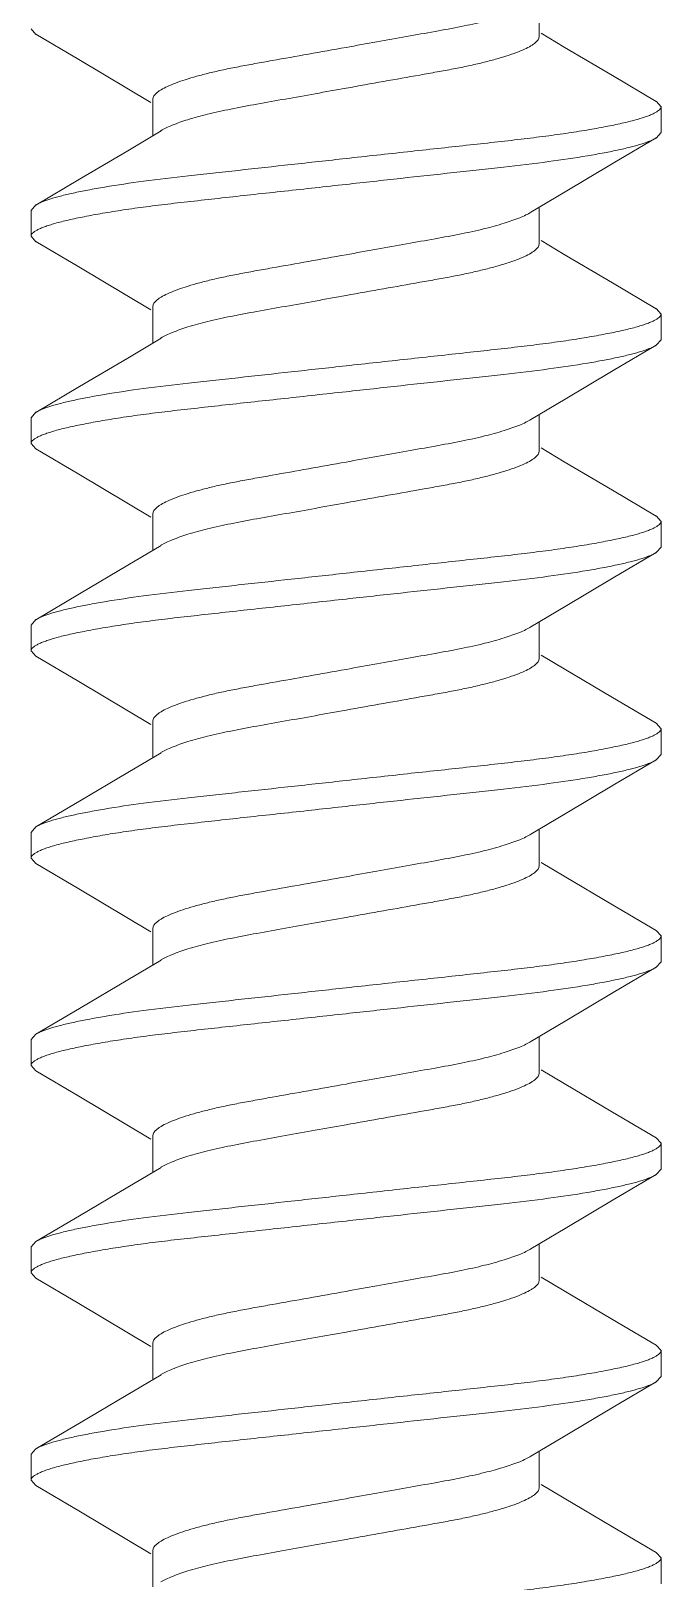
# Model space of a CAD drawing. Header units: inches. Extents: x 8 to 28, y 8.2 to 13.5.
# Drawn here: x 9.0574 to 9.2474, y 12.1252 to 12.5928 of the extents above; entities that cross this region are included whole.
import ezdxf

# ---------------------------------------------------------------- set-up
doc = ezdxf.new("R2010")
doc.units = ezdxf.units.IN
doc.header["$MEASUREMENT"] = 0
doc.layers.get('0').update_dxf_attribs({"true_color": 0xc2ced6})
doc.layers.add('SHADE-BRACKET', color=7, linetype='Continuous', lineweight=30)
doc.layers.add('SHADE-BRACKET_SCREW', color=7, linetype='Continuous', lineweight=5)

# ---------------------------------------------------------------- blocks, each defined once
blk = doc.blocks.new('SCREW2-085603')
at = {"layer": 'SHADE-BRACKET_SCREW'}
for p, q in [((9.21064, 12.60216), (9.21064, 12.59117)), ((9.05736, 12.59342), (9.05878, 12.59178)), ((9.05878, 12.59182), (9.07176, 12.58419)), ((9.21819, 12.58796), (9.21122, 12.59214)), ((9.23271, 12.57936), (9.21819, 12.58796)), ((9.07176, 12.58419), (9.08627, 12.57559)), ((9.24593, 12.57158), (9.23271, 12.57936)), ((9.08627, 12.57559), (9.09349, 12.57125)), ((9.09407, 12.57222), (9.09407, 12.56124)), ((9.24736, 12.56997), (9.24593, 12.57161)), ((9.24736, 12.56217), (9.24736, 12.56997)), ((9.09657, 12.56273), (9.08652, 12.55671)), ((9.23295, 12.55294), (9.24593, 12.56057)), ((9.24736, 12.56217), (9.24593, 12.56053)), ((9.08652, 12.55671), (9.07201, 12.54811)), ((9.21844, 12.54434), (9.23295, 12.55294)), ((9.07201, 12.54811), (9.05878, 12.54033)), ((9.20815, 12.53816), (9.21844, 12.54434)), ((9.05736, 12.53872), (9.05878, 12.54036)), ((9.21064, 12.53966), (9.21064, 12.52867)), ((9.05736, 12.53872), (9.05736, 12.53092)), ((9.05736, 12.53092), (9.05878, 12.52928)), ((9.05878, 12.52932), (9.07176, 12.52169)), ((9.21819, 12.52546), (9.21122, 12.52964)), ((9.07176, 12.52169), (9.08627, 12.51309)), ((9.23271, 12.51686), (9.21819, 12.52546)), ((9.24593, 12.50908), (9.23271, 12.51686)), ((9.08627, 12.51309), (9.09349, 12.50875)), ((9.09407, 12.50972), (9.09407, 12.49874)), ((9.24736, 12.50747), (9.24593, 12.50911)), ((9.24736, 12.49967), (9.24736, 12.50747)), ((9.09657, 12.50023), (9.08652, 12.49421)), ((9.23295, 12.49044), (9.24593, 12.49807)), ((9.24736, 12.49967), (9.24593, 12.49803)), ((9.08652, 12.49421), (9.07201, 12.48561)), ((9.21844, 12.48184), (9.23295, 12.49044)), ((9.07201, 12.48561), (9.05878, 12.47783)), ((9.20815, 12.47566), (9.21844, 12.48184)), ((9.05736, 12.47622), (9.05878, 12.47786)), ((9.05736, 12.47622), (9.05736, 12.46842)), ((9.21064, 12.47716), (9.21064, 12.46617)), ((9.05736, 12.46842), (9.05878, 12.46678)), ((9.05878, 12.46682), (9.07176, 12.45919)), ((9.21819, 12.46296), (9.21122, 12.46714)), ((9.23271, 12.45436), (9.21819, 12.46296)), ((9.07176, 12.45919), (9.08627, 12.45059)), ((9.24593, 12.44658), (9.23271, 12.45436)), ((9.08627, 12.45059), (9.09349, 12.44625)), ((9.09407, 12.44722), (9.09407, 12.43624)), ((9.24736, 12.44497), (9.24593, 12.44661)), ((9.24736, 12.43717), (9.24736, 12.44497)), ((9.09657, 12.43773), (9.08652, 12.43171)), ((9.24736, 12.43717), (9.24593, 12.43553)), ((9.23295, 12.42794), (9.24593, 12.43557)), ((9.08652, 12.43171), (9.07201, 12.42311)), ((9.21844, 12.41934), (9.23295, 12.42794)), ((9.07201, 12.42311), (9.05878, 12.41533)), ((9.20815, 12.41316), (9.21844, 12.41934)), ((9.05736, 12.41372), (9.05878, 12.41536)), ((9.05736, 12.41372), (9.05736, 12.40592)), ((9.21064, 12.41466), (9.21064, 12.40367)), ((9.05736, 12.40592), (9.05878, 12.40428)), ((9.05878, 12.40432), (9.07176, 12.39669)), ((9.21819, 12.40046), (9.21122, 12.40464)), ((9.23271, 12.39186), (9.21819, 12.40046)), ((9.07176, 12.39669), (9.08627, 12.38809)), ((9.24593, 12.38408), (9.23271, 12.39186)), ((9.08627, 12.38809), (9.09349, 12.38375)), ((9.09407, 12.38472), (9.09407, 12.37374)), ((9.24736, 12.38247), (9.24593, 12.38411)), ((9.24736, 12.37467), (9.24736, 12.38247)), ((9.09657, 12.37523), (9.08652, 12.36921)), ((9.23295, 12.36544), (9.24593, 12.37307)), ((9.24736, 12.37467), (9.24593, 12.37303)), ((9.08652, 12.36921), (9.07201, 12.36061)), ((9.21844, 12.35684), (9.23295, 12.36544)), ((9.07201, 12.36061), (9.05878, 12.35283)), ((9.05736, 12.35122), (9.05878, 12.35286)), ((9.20815, 12.35066), (9.21844, 12.35684)), ((9.05736, 12.35122), (9.05736, 12.34342)), ((9.21064, 12.35216), (9.21064, 12.34117)), ((9.05736, 12.34342), (9.05878, 12.34178)), ((9.05878, 12.34182), (9.07176, 12.33419)), ((9.21819, 12.33796), (9.21122, 12.34214)), ((9.07176, 12.33419), (9.08627, 12.32559)), ((9.23271, 12.32936), (9.21819, 12.33796)), ((9.24593, 12.32158), (9.23271, 12.32936)), ((9.08627, 12.32559), (9.09349, 12.32125)), ((9.09407, 12.32222), (9.09407, 12.31124)), ((9.24736, 12.31997), (9.24593, 12.32161)), ((9.24736, 12.31217), (9.24736, 12.31997)), ((9.09657, 12.31273), (9.08652, 12.30671)), ((9.23295, 12.30294), (9.24593, 12.31057)), ((9.24736, 12.31217), (9.24593, 12.31053)), ((9.08652, 12.30671), (9.07201, 12.29811)), ((9.21844, 12.29434), (9.23295, 12.30294)), ((9.07201, 12.29811), (9.05878, 12.29033)), ((9.20815, 12.28816), (9.21844, 12.29434)), ((9.05736, 12.28872), (9.05878, 12.29036)), ((9.05736, 12.28872), (9.05736, 12.28092)), ((9.21064, 12.28966), (9.21064, 12.27867)), ((9.05736, 12.28092), (9.05878, 12.27928)), ((9.05878, 12.27932), (9.07176, 12.27169)), ((9.21819, 12.27546), (9.21122, 12.27964)), ((9.23271, 12.26686), (9.21819, 12.27546)), ((9.07176, 12.27169), (9.08627, 12.26309)), ((9.24593, 12.25908), (9.23271, 12.26686)), ((9.08627, 12.26309), (9.09349, 12.25875)), ((9.09407, 12.25972), (9.09407, 12.24874)), ((9.24736, 12.25747), (9.24593, 12.25911)), ((9.24736, 12.24967), (9.24736, 12.25747)), ((9.09657, 12.25023), (9.08652, 12.24421)), ((9.23295, 12.24044), (9.24593, 12.24807)), ((9.24736, 12.24967), (9.24593, 12.24803)), ((9.08652, 12.24421), (9.07201, 12.23561)), ((9.21844, 12.23184), (9.23295, 12.24044)), ((9.07201, 12.23561), (9.05878, 12.22783)), ((9.20815, 12.22566), (9.21844, 12.23184)), ((9.05736, 12.22622), (9.05878, 12.22786)), ((9.21064, 12.22716), (9.21064, 12.21617)), ((9.05736, 12.22622), (9.05736, 12.21842)), ((9.05736, 12.21842), (9.05878, 12.21678)), ((9.21819, 12.21296), (9.21122, 12.21714)), ((9.05878, 12.21682), (9.07176, 12.20919)), ((9.23271, 12.20436), (9.21819, 12.21296)), ((9.07176, 12.20919), (9.08627, 12.20059)), ((9.24593, 12.19658), (9.23271, 12.20436)), ((9.08627, 12.20059), (9.09349, 12.19625)), ((9.09407, 12.19722), (9.09407, 12.18624)), ((9.24736, 12.19497), (9.24593, 12.19661)), ((9.24736, 12.18717), (9.24736, 12.19497)), ((9.09657, 12.18773), (9.08652, 12.18171)), ((9.23295, 12.17794), (9.24593, 12.18557)), ((9.24736, 12.18717), (9.24593, 12.18553)), ((9.08652, 12.18171), (9.07201, 12.17311)), ((9.21844, 12.16934), (9.23295, 12.17794)), ((9.07201, 12.17311), (9.05878, 12.16533)), ((9.20815, 12.16316), (9.21844, 12.16934)), ((9.05736, 12.16372), (9.05878, 12.16536)), ((9.05736, 12.16372), (9.05736, 12.15592)), ((9.21064, 12.16466), (9.21064, 12.15367)), ((9.05736, 12.15592), (9.05878, 12.15428)), ((9.05878, 12.15432), (9.07176, 12.14669)), ((9.21819, 12.15046), (9.21122, 12.15464)), ((9.23271, 12.14186), (9.21819, 12.15046)), ((9.07176, 12.14669), (9.08627, 12.13809)), ((9.08627, 12.13809), (9.09349, 12.13375)), ((9.24593, 12.13408), (9.23271, 12.14186)), ((9.09407, 12.13472), (9.09407, 12.12374)), ((9.24736, 12.13247), (9.24593, 12.13411)), ((9.24736, 12.12467), (9.24736, 12.13247))]:
    blk.add_line(p, q, dxfattribs=at)
for points, knots in [([(9.15236, 12.58785), (9.15544, 12.5884), (9.16154, 12.58949), (9.17049, 12.59109), (9.179, 12.59261), (9.18684, 12.59403), (9.1938, 12.59557), (9.19969, 12.59717), (9.20386, 12.59859), (9.20654, 12.59976), (9.20765, 12.60035), (9.20815, 12.60064)], [0, 0, 0, 0, 0.163751, 0.323578, 0.475301, 0.615268, 0.740207, 0.847348, 0.934421, 0.969943, 1, 1, 1, 1]), ([(9.21064, 12.59117), (9.21064, 12.59045), (9.20987, 12.58956), (9.20886, 12.58879), (9.20777, 12.58809), (9.20607, 12.58723), (9.20362, 12.58622), (9.20068, 12.58522), (9.19729, 12.58421), (9.19346, 12.58322), (9.18923, 12.58225), (9.18464, 12.58133), (9.17974, 12.58043), (9.17273, 12.57918), (9.16357, 12.57756), (9.15614, 12.57623), (9.15236, 12.57555)], [0, 0, 0, 0, 0.035498, 0.048473, 0.063325, 0.098788, 0.141982, 0.192728, 0.250682, 0.315413, 0.386372, 0.462975, 0.54456, 0.630399, 0.811708, 1, 1, 1, 1]), ([(9.09407, 12.57222), (9.09407, 12.57295), (9.09484, 12.57383), (9.09585, 12.5746), (9.09694, 12.57531), (9.09864, 12.57617), (9.10109, 12.57717), (9.10403, 12.57818), (9.10743, 12.57918), (9.11125, 12.58018), (9.11548, 12.58114), (9.12007, 12.58206), (9.12497, 12.58296), (9.13198, 12.58421), (9.14114, 12.58584), (9.14857, 12.58717), (9.15236, 12.58785)], [0, 0, 0, 0, 0.0355, 0.048476, 0.063327, 0.09879, 0.141984, 0.19273, 0.250683, 0.315414, 0.386374, 0.462977, 0.544561, 0.6304, 0.811708, 1, 1, 1, 1]), ([(9.09656, 12.56274), (9.09706, 12.56304), (9.09817, 12.56362), (9.10085, 12.5648), (9.10501, 12.56623), (9.11091, 12.56782), (9.11787, 12.56935), (9.12571, 12.57081), (9.13422, 12.57231), (9.14318, 12.5739), (9.14927, 12.57499), (9.15236, 12.57555)], [0, 0, 0, 0, 0.030085, 0.065638, 0.152728, 0.259843, 0.384768, 0.524736, 0.676447, 0.836264, 1, 1, 1, 1]), ([(9.15236, 12.55435), (9.15853, 12.55503), (9.16772, 12.55604), (9.17984, 12.55736), (9.18859, 12.55831), (9.19699, 12.55923), (9.20497, 12.56013), (9.21244, 12.56105), (9.21933, 12.56201), (9.22557, 12.56301), (9.23111, 12.56401), (9.23589, 12.56502), (9.23937, 12.56589), (9.24174, 12.5666), (9.2432, 12.56709), (9.24445, 12.56758), (9.24548, 12.56807), (9.24628, 12.56854), (9.24687, 12.56901), (9.24725, 12.56947), (9.24736, 12.56982), (9.24736, 12.56997)], [0, 0, 0, 0, 0.191926, 0.285647, 0.376594, 0.463938, 0.546872, 0.624622, 0.69646, 0.761742, 0.819858, 0.870312, 0.912669, 0.930712, 0.946635, 0.960426, 0.972091, 0.981675, 0.989299, 0.995219, 1, 1, 1, 1]), ([(9.24593, 12.56054), (9.24536, 12.5602), (9.24395, 12.55955), (9.24146, 12.55869), (9.23829, 12.5578), (9.23447, 12.55691), (9.23003, 12.55601), (9.22297, 12.55476), (9.21287, 12.55326), (9.20197, 12.55199), (9.19243, 12.55094), (9.18208, 12.5498), (9.16869, 12.54834), (9.15786, 12.54715), (9.15236, 12.54655)], [0, 0, 0, 0, 0.020948, 0.048787, 0.083488, 0.124911, 0.172786, 0.226791, 0.351632, 0.495834, 0.573894, 0.655173, 0.824996, 1, 1, 1, 1]), ([(9.05878, 12.54036), (9.05935, 12.5407), (9.06076, 12.54134), (9.06325, 12.54221), (9.06642, 12.54309), (9.07024, 12.54399), (9.07468, 12.54488), (9.08174, 12.54614), (9.09184, 12.54763), (9.10274, 12.54891), (9.11228, 12.54995), (9.12263, 12.55109), (9.13602, 12.55255), (9.14686, 12.55374), (9.15236, 12.55435)], [0, 0, 0, 0, 0.020948, 0.048787, 0.083489, 0.124912, 0.172787, 0.226792, 0.351633, 0.495836, 0.573896, 0.655174, 0.824996, 1, 1, 1, 1]), ([(9.15236, 12.54655), (9.14618, 12.54587), (9.13699, 12.54486), (9.12487, 12.54354), (9.11612, 12.54258), (9.10772, 12.54165), (9.09974, 12.54076), (9.09227, 12.53985), (9.08538, 12.53888), (9.07914, 12.53789), (9.0736, 12.53688), (9.06882, 12.53588), (9.06534, 12.53501), (9.06297, 12.5343), (9.06151, 12.5338), (9.06026, 12.53331), (9.05923, 12.53283), (9.05843, 12.53236), (9.05784, 12.53189), (9.05746, 12.53142), (9.05736, 12.53108), (9.05736, 12.53092)], [0, 0, 0, 0, 0.191926, 0.285649, 0.376598, 0.463942, 0.546875, 0.624623, 0.696462, 0.761746, 0.819863, 0.870316, 0.912672, 0.930715, 0.946638, 0.960429, 0.972093, 0.981677, 0.9893, 0.99522, 1, 1, 1, 1]), ([(9.15236, 12.52535), (9.15544, 12.5259), (9.16154, 12.52699), (9.17049, 12.52859), (9.179, 12.53011), (9.18684, 12.53153), (9.1938, 12.53307), (9.19969, 12.53467), (9.20386, 12.53609), (9.20654, 12.53726), (9.20765, 12.53785), (9.20815, 12.53814)], [0, 0, 0, 0, 0.163751, 0.323578, 0.475301, 0.615268, 0.740207, 0.847348, 0.934421, 0.969943, 1, 1, 1, 1]), ([(9.21064, 12.52867), (9.21064, 12.52795), (9.20987, 12.52706), (9.20886, 12.52629), (9.20777, 12.52559), (9.20607, 12.52473), (9.20362, 12.52372), (9.20068, 12.52272), (9.19729, 12.52171), (9.19346, 12.52072), (9.18923, 12.51975), (9.18464, 12.51883), (9.17974, 12.51793), (9.17273, 12.51668), (9.16357, 12.51506), (9.15614, 12.51373), (9.15236, 12.51305)], [0, 0, 0, 0, 0.035498, 0.048473, 0.063325, 0.098788, 0.141982, 0.192728, 0.250682, 0.315413, 0.386372, 0.462975, 0.54456, 0.630399, 0.811708, 1, 1, 1, 1]), ([(9.09407, 12.50972), (9.09407, 12.51045), (9.09484, 12.51133), (9.09585, 12.5121), (9.09694, 12.51281), (9.09864, 12.51367), (9.10109, 12.51467), (9.10403, 12.51568), (9.10743, 12.51668), (9.11125, 12.51768), (9.11548, 12.51864), (9.12007, 12.51956), (9.12497, 12.52046), (9.13198, 12.52171), (9.14114, 12.52334), (9.14857, 12.52467), (9.15236, 12.52535)], [0, 0, 0, 0, 0.0355, 0.048476, 0.063327, 0.09879, 0.141984, 0.19273, 0.250683, 0.315414, 0.386374, 0.462977, 0.544561, 0.6304, 0.811708, 1, 1, 1, 1]), ([(9.09656, 12.50024), (9.09706, 12.50054), (9.09817, 12.50112), (9.10085, 12.5023), (9.10501, 12.50373), (9.11091, 12.50532), (9.11787, 12.50685), (9.12571, 12.50831), (9.13422, 12.50981), (9.14318, 12.5114), (9.14927, 12.51249), (9.15236, 12.51305)], [0, 0, 0, 0, 0.030085, 0.065638, 0.152728, 0.259843, 0.384768, 0.524736, 0.676447, 0.836264, 1, 1, 1, 1]), ([(9.15236, 12.49185), (9.15853, 12.49253), (9.16772, 12.49354), (9.17984, 12.49486), (9.18859, 12.49581), (9.19699, 12.49673), (9.20497, 12.49763), (9.21244, 12.49855), (9.21933, 12.49951), (9.22557, 12.50051), (9.23111, 12.50151), (9.23589, 12.50252), (9.23937, 12.50339), (9.24174, 12.5041), (9.2432, 12.50459), (9.24445, 12.50508), (9.24548, 12.50557), (9.24628, 12.50604), (9.24687, 12.50651), (9.24725, 12.50697), (9.24736, 12.50732), (9.24736, 12.50747)], [0, 0, 0, 0, 0.191926, 0.285647, 0.376594, 0.463938, 0.546872, 0.624622, 0.69646, 0.761742, 0.819858, 0.870312, 0.912669, 0.930712, 0.946635, 0.960426, 0.972091, 0.981675, 0.989299, 0.995219, 1, 1, 1, 1]), ([(9.24593, 12.49804), (9.24536, 12.4977), (9.24395, 12.49705), (9.24146, 12.49619), (9.23829, 12.4953), (9.23447, 12.49441), (9.23003, 12.49351), (9.22297, 12.49226), (9.21287, 12.49076), (9.20197, 12.48949), (9.19243, 12.48844), (9.18208, 12.4873), (9.16869, 12.48584), (9.15786, 12.48465), (9.15236, 12.48405)], [0, 0, 0, 0, 0.020948, 0.048787, 0.083488, 0.124911, 0.172786, 0.226791, 0.351632, 0.495834, 0.573894, 0.655173, 0.824996, 1, 1, 1, 1]), ([(9.05878, 12.47786), (9.05935, 12.4782), (9.06076, 12.47884), (9.06325, 12.47971), (9.06642, 12.48059), (9.07024, 12.48149), (9.07468, 12.48238), (9.08174, 12.48364), (9.09184, 12.48513), (9.10274, 12.48641), (9.11228, 12.48745), (9.12263, 12.48859), (9.13602, 12.49005), (9.14686, 12.49124), (9.15236, 12.49185)], [0, 0, 0, 0, 0.020948, 0.048787, 0.083489, 0.124912, 0.172787, 0.226792, 0.351633, 0.495836, 0.573896, 0.655174, 0.824996, 1, 1, 1, 1]), ([(9.15236, 12.48405), (9.14618, 12.48337), (9.13699, 12.48236), (9.12487, 12.48104), (9.11612, 12.48008), (9.10772, 12.47915), (9.09974, 12.47826), (9.09227, 12.47735), (9.08538, 12.47638), (9.07914, 12.47539), (9.0736, 12.47438), (9.06882, 12.47338), (9.06534, 12.47251), (9.06297, 12.4718), (9.06151, 12.4713), (9.06026, 12.47081), (9.05923, 12.47033), (9.05843, 12.46986), (9.05784, 12.46939), (9.05746, 12.46892), (9.05736, 12.46858), (9.05736, 12.46842)], [0, 0, 0, 0, 0.191926, 0.285649, 0.376598, 0.463942, 0.546875, 0.624623, 0.696462, 0.761746, 0.819863, 0.870316, 0.912672, 0.930715, 0.946638, 0.960429, 0.972093, 0.981677, 0.9893, 0.99522, 1, 1, 1, 1]), ([(9.15236, 12.46285), (9.15544, 12.4634), (9.16154, 12.46449), (9.17049, 12.46609), (9.179, 12.46761), (9.18684, 12.46903), (9.1938, 12.47057), (9.19969, 12.47217), (9.20386, 12.47359), (9.20654, 12.47476), (9.20765, 12.47535), (9.20815, 12.47564)], [0, 0, 0, 0, 0.163751, 0.323578, 0.475301, 0.615268, 0.740207, 0.847348, 0.934421, 0.969943, 1, 1, 1, 1]), ([(9.21064, 12.46617), (9.21064, 12.46545), (9.20987, 12.46456), (9.20886, 12.46379), (9.20777, 12.46309), (9.20607, 12.46223), (9.20362, 12.46122), (9.20068, 12.46022), (9.19729, 12.45921), (9.19346, 12.45822), (9.18923, 12.45725), (9.18464, 12.45633), (9.17974, 12.45543), (9.17273, 12.45418), (9.16357, 12.45256), (9.15614, 12.45123), (9.15236, 12.45055)], [0, 0, 0, 0, 0.035498, 0.048473, 0.063325, 0.098788, 0.141982, 0.192728, 0.250682, 0.315413, 0.386372, 0.462975, 0.54456, 0.630399, 0.811708, 1, 1, 1, 1]), ([(9.09407, 12.44722), (9.09407, 12.44795), (9.09484, 12.44883), (9.09585, 12.4496), (9.09694, 12.45031), (9.09864, 12.45117), (9.10109, 12.45217), (9.10403, 12.45318), (9.10743, 12.45418), (9.11125, 12.45518), (9.11548, 12.45614), (9.12007, 12.45706), (9.12497, 12.45796), (9.13198, 12.45921), (9.14114, 12.46084), (9.14857, 12.46217), (9.15236, 12.46285)], [0, 0, 0, 0, 0.0355, 0.048476, 0.063327, 0.09879, 0.141984, 0.19273, 0.250683, 0.315414, 0.386374, 0.462977, 0.544561, 0.6304, 0.811708, 1, 1, 1, 1]), ([(9.09656, 12.43774), (9.09706, 12.43804), (9.09817, 12.43862), (9.10085, 12.4398), (9.10501, 12.44123), (9.11091, 12.44282), (9.11787, 12.44435), (9.12571, 12.44581), (9.13422, 12.44731), (9.14318, 12.4489), (9.14927, 12.44999), (9.15236, 12.45055)], [0, 0, 0, 0, 0.030085, 0.065638, 0.152728, 0.259843, 0.384768, 0.524736, 0.676447, 0.836264, 1, 1, 1, 1]), ([(9.15236, 12.42935), (9.15853, 12.43003), (9.16772, 12.43104), (9.17984, 12.43236), (9.18859, 12.43331), (9.19699, 12.43423), (9.20497, 12.43513), (9.21244, 12.43605), (9.21933, 12.43701), (9.22557, 12.43801), (9.23111, 12.43901), (9.23589, 12.44002), (9.23937, 12.44089), (9.24174, 12.4416), (9.2432, 12.44209), (9.24445, 12.44258), (9.24548, 12.44307), (9.24628, 12.44354), (9.24687, 12.44401), (9.24725, 12.44447), (9.24736, 12.44482), (9.24736, 12.44497)], [0, 0, 0, 0, 0.191926, 0.285647, 0.376594, 0.463938, 0.546872, 0.624622, 0.69646, 0.761742, 0.819858, 0.870312, 0.912669, 0.930712, 0.946635, 0.960426, 0.972091, 0.981675, 0.989299, 0.995219, 1, 1, 1, 1]), ([(9.24593, 12.43554), (9.24536, 12.4352), (9.24395, 12.43455), (9.24146, 12.43369), (9.23829, 12.4328), (9.23447, 12.43191), (9.23003, 12.43101), (9.22297, 12.42976), (9.21287, 12.42826), (9.20197, 12.42699), (9.19243, 12.42594), (9.18208, 12.4248), (9.16869, 12.42334), (9.15786, 12.42215), (9.15236, 12.42155)], [0, 0, 0, 0, 0.020948, 0.048787, 0.083488, 0.124911, 0.172786, 0.226791, 0.351632, 0.495834, 0.573894, 0.655173, 0.824996, 1, 1, 1, 1]), ([(9.05878, 12.41536), (9.05935, 12.4157), (9.06076, 12.41634), (9.06325, 12.41721), (9.06642, 12.41809), (9.07024, 12.41899), (9.07468, 12.41988), (9.08174, 12.42114), (9.09184, 12.42263), (9.10274, 12.42391), (9.11228, 12.42495), (9.12263, 12.42609), (9.13602, 12.42755), (9.14686, 12.42874), (9.15236, 12.42935)], [0, 0, 0, 0, 0.020948, 0.048787, 0.083489, 0.124912, 0.172787, 0.226792, 0.351633, 0.495836, 0.573896, 0.655174, 0.824996, 1, 1, 1, 1]), ([(9.15236, 12.42155), (9.14618, 12.42087), (9.13699, 12.41986), (9.12487, 12.41854), (9.11612, 12.41758), (9.10772, 12.41665), (9.09974, 12.41576), (9.09227, 12.41485), (9.08538, 12.41388), (9.07914, 12.41289), (9.0736, 12.41188), (9.06882, 12.41088), (9.06534, 12.41001), (9.06297, 12.4093), (9.06151, 12.4088), (9.06026, 12.40831), (9.05923, 12.40783), (9.05843, 12.40736), (9.05784, 12.40689), (9.05746, 12.40642), (9.05736, 12.40608), (9.05736, 12.40592)], [0, 0, 0, 0, 0.191926, 0.285649, 0.376598, 0.463942, 0.546875, 0.624623, 0.696462, 0.761746, 0.819863, 0.870316, 0.912672, 0.930715, 0.946638, 0.960429, 0.972093, 0.981677, 0.9893, 0.99522, 1, 1, 1, 1]), ([(9.15236, 12.40035), (9.15544, 12.4009), (9.16154, 12.40199), (9.17049, 12.40359), (9.179, 12.40511), (9.18684, 12.40653), (9.1938, 12.40807), (9.19969, 12.40967), (9.20386, 12.41109), (9.20654, 12.41226), (9.20765, 12.41285), (9.20815, 12.41314)], [0, 0, 0, 0, 0.163751, 0.323578, 0.475301, 0.615268, 0.740207, 0.847348, 0.934421, 0.969943, 1, 1, 1, 1]), ([(9.09407, 12.38472), (9.09407, 12.38545), (9.09484, 12.38633), (9.09585, 12.3871), (9.09694, 12.38781), (9.09864, 12.38867), (9.10109, 12.38967), (9.10403, 12.39068), (9.10743, 12.39168), (9.11125, 12.39268), (9.11548, 12.39364), (9.12007, 12.39456), (9.12497, 12.39546), (9.13198, 12.39671), (9.14114, 12.39834), (9.14857, 12.39967), (9.15236, 12.40035)], [0, 0, 0, 0, 0.0355, 0.048476, 0.063327, 0.09879, 0.141984, 0.19273, 0.250683, 0.315414, 0.386374, 0.462977, 0.544561, 0.6304, 0.811708, 1, 1, 1, 1]), ([(9.21064, 12.40367), (9.21064, 12.40295), (9.20987, 12.40206), (9.20886, 12.40129), (9.20777, 12.40059), (9.20607, 12.39973), (9.20362, 12.39872), (9.20068, 12.39772), (9.19729, 12.39671), (9.19346, 12.39572), (9.18923, 12.39475), (9.18464, 12.39383), (9.17974, 12.39293), (9.17273, 12.39168), (9.16357, 12.39006), (9.15614, 12.38873), (9.15236, 12.38805)], [0, 0, 0, 0, 0.035498, 0.048473, 0.063325, 0.098788, 0.141982, 0.192728, 0.250682, 0.315413, 0.386372, 0.462975, 0.54456, 0.630399, 0.811708, 1, 1, 1, 1]), ([(9.09656, 12.37524), (9.09706, 12.37554), (9.09817, 12.37612), (9.10085, 12.3773), (9.10501, 12.37873), (9.11091, 12.38032), (9.11787, 12.38185), (9.12571, 12.38331), (9.13422, 12.38481), (9.14318, 12.3864), (9.14927, 12.38749), (9.15236, 12.38805)], [0, 0, 0, 0, 0.030085, 0.065638, 0.152728, 0.259843, 0.384768, 0.524736, 0.676447, 0.836264, 1, 1, 1, 1]), ([(9.15236, 12.36685), (9.15853, 12.36753), (9.16772, 12.36854), (9.17984, 12.36986), (9.18859, 12.37081), (9.19699, 12.37173), (9.20497, 12.37263), (9.21244, 12.37355), (9.21933, 12.37451), (9.22557, 12.37551), (9.23111, 12.37651), (9.23589, 12.37752), (9.23937, 12.37839), (9.24174, 12.3791), (9.2432, 12.37959), (9.24445, 12.38008), (9.24548, 12.38057), (9.24628, 12.38104), (9.24687, 12.38151), (9.24725, 12.38197), (9.24736, 12.38232), (9.24736, 12.38247)], [0, 0, 0, 0, 0.191926, 0.285647, 0.376594, 0.463938, 0.546872, 0.624622, 0.69646, 0.761742, 0.819858, 0.870312, 0.912669, 0.930712, 0.946635, 0.960426, 0.972091, 0.981675, 0.989299, 0.995219, 1, 1, 1, 1]), ([(9.24593, 12.37304), (9.24536, 12.3727), (9.24395, 12.37205), (9.24146, 12.37119), (9.23829, 12.3703), (9.23447, 12.36941), (9.23003, 12.36851), (9.22297, 12.36726), (9.21287, 12.36576), (9.20197, 12.36449), (9.19243, 12.36344), (9.18208, 12.3623), (9.16869, 12.36084), (9.15786, 12.35965), (9.15236, 12.35905)], [0, 0, 0, 0, 0.020948, 0.048787, 0.083488, 0.124911, 0.172786, 0.226791, 0.351632, 0.495834, 0.573894, 0.655173, 0.824996, 1, 1, 1, 1]), ([(9.05878, 12.35286), (9.05935, 12.3532), (9.06076, 12.35384), (9.06325, 12.35471), (9.06642, 12.35559), (9.07024, 12.35649), (9.07468, 12.35738), (9.08174, 12.35864), (9.09184, 12.36013), (9.10274, 12.36141), (9.11228, 12.36245), (9.12263, 12.36359), (9.13602, 12.36505), (9.14686, 12.36624), (9.15236, 12.36685)], [0, 0, 0, 0, 0.020948, 0.048787, 0.083489, 0.124912, 0.172787, 0.226792, 0.351633, 0.495836, 0.573896, 0.655174, 0.824996, 1, 1, 1, 1]), ([(9.15236, 12.35905), (9.14618, 12.35837), (9.13699, 12.35736), (9.12487, 12.35604), (9.11612, 12.35508), (9.10772, 12.35415), (9.09974, 12.35326), (9.09227, 12.35235), (9.08538, 12.35138), (9.07914, 12.35039), (9.0736, 12.34938), (9.06882, 12.34838), (9.06534, 12.34751), (9.06297, 12.3468), (9.06151, 12.3463), (9.06026, 12.34581), (9.05923, 12.34533), (9.05843, 12.34486), (9.05784, 12.34439), (9.05746, 12.34392), (9.05736, 12.34358), (9.05736, 12.34342)], [0, 0, 0, 0, 0.191926, 0.285649, 0.376598, 0.463942, 0.546875, 0.624623, 0.696462, 0.761746, 0.819863, 0.870316, 0.912672, 0.930715, 0.946638, 0.960429, 0.972093, 0.981677, 0.9893, 0.99522, 1, 1, 1, 1]), ([(9.15236, 12.33785), (9.15544, 12.3384), (9.16154, 12.33949), (9.17049, 12.34109), (9.179, 12.34261), (9.18684, 12.34403), (9.1938, 12.34557), (9.19969, 12.34717), (9.20386, 12.34859), (9.20654, 12.34976), (9.20765, 12.35035), (9.20815, 12.35064)], [0, 0, 0, 0, 0.163751, 0.323578, 0.475301, 0.615268, 0.740207, 0.847348, 0.934421, 0.969943, 1, 1, 1, 1]), ([(9.21064, 12.34117), (9.21064, 12.34045), (9.20987, 12.33956), (9.20886, 12.33879), (9.20777, 12.33809), (9.20607, 12.33723), (9.20362, 12.33622), (9.20068, 12.33522), (9.19729, 12.33421), (9.19346, 12.33322), (9.18923, 12.33225), (9.18464, 12.33133), (9.17974, 12.33043), (9.17273, 12.32918), (9.16357, 12.32756), (9.15614, 12.32623), (9.15236, 12.32555)], [0, 0, 0, 0, 0.035498, 0.048473, 0.063325, 0.098788, 0.141982, 0.192728, 0.250682, 0.315413, 0.386372, 0.462975, 0.54456, 0.630399, 0.811708, 1, 1, 1, 1]), ([(9.09407, 12.32222), (9.09407, 12.32295), (9.09484, 12.32383), (9.09585, 12.3246), (9.09694, 12.32531), (9.09864, 12.32617), (9.10109, 12.32717), (9.10403, 12.32818), (9.10743, 12.32918), (9.11125, 12.33018), (9.11548, 12.33114), (9.12007, 12.33206), (9.12497, 12.33296), (9.13198, 12.33421), (9.14114, 12.33584), (9.14857, 12.33717), (9.15236, 12.33785)], [0, 0, 0, 0, 0.0355, 0.048476, 0.063327, 0.09879, 0.141984, 0.19273, 0.250683, 0.315414, 0.386374, 0.462977, 0.544561, 0.6304, 0.811708, 1, 1, 1, 1]), ([(9.09656, 12.31274), (9.09706, 12.31304), (9.09817, 12.31362), (9.10085, 12.3148), (9.10501, 12.31623), (9.11091, 12.31782), (9.11787, 12.31935), (9.12571, 12.32081), (9.13422, 12.32231), (9.14318, 12.3239), (9.14927, 12.32499), (9.15236, 12.32555)], [0, 0, 0, 0, 0.030085, 0.065638, 0.152728, 0.259843, 0.384768, 0.524736, 0.676447, 0.836264, 1, 1, 1, 1]), ([(9.15236, 12.30435), (9.15853, 12.30503), (9.16772, 12.30604), (9.17984, 12.30736), (9.18859, 12.30831), (9.19699, 12.30923), (9.20497, 12.31013), (9.21244, 12.31105), (9.21933, 12.31201), (9.22557, 12.31301), (9.23111, 12.31401), (9.23589, 12.31502), (9.23937, 12.31589), (9.24174, 12.3166), (9.2432, 12.31709), (9.24445, 12.31758), (9.24548, 12.31807), (9.24628, 12.31854), (9.24687, 12.31901), (9.24725, 12.31947), (9.24736, 12.31982), (9.24736, 12.31997)], [0, 0, 0, 0, 0.191926, 0.285647, 0.376594, 0.463938, 0.546872, 0.624622, 0.69646, 0.761742, 0.819858, 0.870312, 0.912669, 0.930712, 0.946635, 0.960426, 0.972091, 0.981675, 0.989299, 0.995219, 1, 1, 1, 1]), ([(9.24593, 12.31054), (9.24536, 12.3102), (9.24395, 12.30955), (9.24146, 12.30869), (9.23829, 12.3078), (9.23447, 12.30691), (9.23003, 12.30601), (9.22297, 12.30476), (9.21287, 12.30326), (9.20197, 12.30199), (9.19243, 12.30094), (9.18208, 12.2998), (9.16869, 12.29834), (9.15786, 12.29715), (9.15236, 12.29655)], [0, 0, 0, 0, 0.020948, 0.048787, 0.083488, 0.124911, 0.172786, 0.226791, 0.351632, 0.495834, 0.573894, 0.655173, 0.824996, 1, 1, 1, 1]), ([(9.05878, 12.29036), (9.05935, 12.2907), (9.06076, 12.29134), (9.06325, 12.29221), (9.06642, 12.29309), (9.07024, 12.29399), (9.07468, 12.29488), (9.08174, 12.29614), (9.09184, 12.29763), (9.10274, 12.29891), (9.11228, 12.29995), (9.12263, 12.30109), (9.13602, 12.30255), (9.14686, 12.30374), (9.15236, 12.30435)], [0, 0, 0, 0, 0.020948, 0.048787, 0.083489, 0.124912, 0.172787, 0.226792, 0.351633, 0.495836, 0.573896, 0.655174, 0.824996, 1, 1, 1, 1]), ([(9.15236, 12.29655), (9.14618, 12.29587), (9.13699, 12.29486), (9.12487, 12.29354), (9.11612, 12.29258), (9.10772, 12.29165), (9.09974, 12.29076), (9.09227, 12.28985), (9.08538, 12.28888), (9.07914, 12.28789), (9.0736, 12.28688), (9.06882, 12.28588), (9.06534, 12.28501), (9.06297, 12.2843), (9.06151, 12.2838), (9.06026, 12.28331), (9.05923, 12.28283), (9.05843, 12.28236), (9.05784, 12.28189), (9.05746, 12.28142), (9.05736, 12.28108), (9.05736, 12.28092)], [0, 0, 0, 0, 0.191926, 0.285649, 0.376598, 0.463942, 0.546875, 0.624623, 0.696462, 0.761746, 0.819863, 0.870316, 0.912672, 0.930715, 0.946638, 0.960429, 0.972093, 0.981677, 0.9893, 0.99522, 1, 1, 1, 1]), ([(9.15236, 12.27535), (9.15544, 12.2759), (9.16154, 12.27699), (9.17049, 12.27859), (9.179, 12.28011), (9.18684, 12.28153), (9.1938, 12.28307), (9.19969, 12.28467), (9.20386, 12.28609), (9.20654, 12.28726), (9.20765, 12.28785), (9.20815, 12.28814)], [0, 0, 0, 0, 0.163751, 0.323578, 0.475301, 0.615268, 0.740207, 0.847348, 0.934421, 0.969943, 1, 1, 1, 1]), ([(9.21064, 12.27867), (9.21064, 12.27795), (9.20987, 12.27706), (9.20886, 12.27629), (9.20777, 12.27559), (9.20607, 12.27473), (9.20362, 12.27372), (9.20068, 12.27272), (9.19729, 12.27171), (9.19346, 12.27072), (9.18923, 12.26975), (9.18464, 12.26883), (9.17974, 12.26793), (9.17273, 12.26668), (9.16357, 12.26506), (9.15614, 12.26373), (9.15236, 12.26305)], [0, 0, 0, 0, 0.035498, 0.048473, 0.063325, 0.098788, 0.141982, 0.192728, 0.250682, 0.315413, 0.386372, 0.462975, 0.54456, 0.630399, 0.811708, 1, 1, 1, 1]), ([(9.09407, 12.25972), (9.09407, 12.26045), (9.09484, 12.26133), (9.09585, 12.2621), (9.09694, 12.26281), (9.09864, 12.26367), (9.10109, 12.26467), (9.10403, 12.26568), (9.10743, 12.26668), (9.11125, 12.26768), (9.11548, 12.26864), (9.12007, 12.26956), (9.12497, 12.27046), (9.13198, 12.27171), (9.14114, 12.27334), (9.14857, 12.27467), (9.15236, 12.27535)], [0, 0, 0, 0, 0.0355, 0.048476, 0.063327, 0.09879, 0.141984, 0.19273, 0.250683, 0.315414, 0.386374, 0.462977, 0.544561, 0.6304, 0.811708, 1, 1, 1, 1]), ([(9.09656, 12.25024), (9.09706, 12.25054), (9.09817, 12.25112), (9.10085, 12.2523), (9.10501, 12.25373), (9.11091, 12.25532), (9.11787, 12.25685), (9.12571, 12.25831), (9.13422, 12.25981), (9.14318, 12.2614), (9.14927, 12.26249), (9.15236, 12.26305)], [0, 0, 0, 0, 0.030085, 0.065638, 0.152728, 0.259843, 0.384768, 0.524736, 0.676447, 0.836264, 1, 1, 1, 1]), ([(9.15236, 12.24185), (9.15853, 12.24253), (9.16772, 12.24354), (9.17984, 12.24486), (9.18859, 12.24581), (9.19699, 12.24673), (9.20497, 12.24763), (9.21244, 12.24855), (9.21933, 12.24951), (9.22557, 12.25051), (9.23111, 12.25151), (9.23589, 12.25252), (9.23937, 12.25339), (9.24174, 12.2541), (9.2432, 12.25459), (9.24445, 12.25508), (9.24548, 12.25557), (9.24628, 12.25604), (9.24687, 12.25651), (9.24725, 12.25697), (9.24736, 12.25732), (9.24736, 12.25747)], [0, 0, 0, 0, 0.191926, 0.285647, 0.376594, 0.463938, 0.546872, 0.624622, 0.69646, 0.761742, 0.819858, 0.870312, 0.912669, 0.930712, 0.946635, 0.960426, 0.972091, 0.981675, 0.989299, 0.995219, 1, 1, 1, 1]), ([(9.24593, 12.24804), (9.24536, 12.2477), (9.24395, 12.24705), (9.24146, 12.24619), (9.23829, 12.2453), (9.23447, 12.24441), (9.23003, 12.24351), (9.22297, 12.24226), (9.21287, 12.24076), (9.20197, 12.23949), (9.19243, 12.23844), (9.18208, 12.2373), (9.16869, 12.23584), (9.15786, 12.23465), (9.15236, 12.23405)], [0, 0, 0, 0, 0.020948, 0.048787, 0.083488, 0.124911, 0.172786, 0.226791, 0.351632, 0.495834, 0.573894, 0.655173, 0.824996, 1, 1, 1, 1]), ([(9.05878, 12.22786), (9.05935, 12.2282), (9.06076, 12.22884), (9.06325, 12.22971), (9.06642, 12.23059), (9.07024, 12.23149), (9.07468, 12.23238), (9.08174, 12.23364), (9.09184, 12.23513), (9.10274, 12.23641), (9.11228, 12.23745), (9.12263, 12.23859), (9.13602, 12.24005), (9.14686, 12.24124), (9.15236, 12.24185)], [0, 0, 0, 0, 0.020948, 0.048787, 0.083489, 0.124912, 0.172787, 0.226792, 0.351633, 0.495836, 0.573896, 0.655174, 0.824996, 1, 1, 1, 1]), ([(9.15236, 12.23405), (9.14618, 12.23337), (9.13699, 12.23236), (9.12487, 12.23104), (9.11612, 12.23008), (9.10772, 12.22915), (9.09974, 12.22826), (9.09227, 12.22735), (9.08538, 12.22638), (9.07914, 12.22539), (9.0736, 12.22438), (9.06882, 12.22338), (9.06534, 12.22251), (9.06297, 12.2218), (9.06151, 12.2213), (9.06026, 12.22081), (9.05923, 12.22033), (9.05843, 12.21986), (9.05784, 12.21939), (9.05746, 12.21892), (9.05736, 12.21858), (9.05736, 12.21842)], [0, 0, 0, 0, 0.191926, 0.285649, 0.376598, 0.463942, 0.546875, 0.624623, 0.696462, 0.761746, 0.819863, 0.870316, 0.912672, 0.930715, 0.946638, 0.960429, 0.972093, 0.981677, 0.9893, 0.99522, 1, 1, 1, 1]), ([(9.15236, 12.21285), (9.15544, 12.2134), (9.16154, 12.21449), (9.17049, 12.21609), (9.179, 12.21761), (9.18684, 12.21903), (9.1938, 12.22057), (9.19969, 12.22217), (9.20386, 12.22359), (9.20654, 12.22476), (9.20765, 12.22535), (9.20815, 12.22564)], [0, 0, 0, 0, 0.163751, 0.323578, 0.475301, 0.615268, 0.740207, 0.847348, 0.934421, 0.969943, 1, 1, 1, 1]), ([(9.09407, 12.19722), (9.09407, 12.19795), (9.09484, 12.19883), (9.09585, 12.1996), (9.09694, 12.20031), (9.09864, 12.20117), (9.10109, 12.20217), (9.10403, 12.20318), (9.10743, 12.20418), (9.11125, 12.20518), (9.11548, 12.20614), (9.12007, 12.20706), (9.12497, 12.20796), (9.13198, 12.20921), (9.14114, 12.21084), (9.14857, 12.21217), (9.15236, 12.21285)], [0, 0, 0, 0, 0.0355, 0.048476, 0.063327, 0.09879, 0.141984, 0.19273, 0.250683, 0.315414, 0.386374, 0.462977, 0.544561, 0.6304, 0.811708, 1, 1, 1, 1]), ([(9.21064, 12.21617), (9.21064, 12.21545), (9.20987, 12.21456), (9.20886, 12.21379), (9.20777, 12.21309), (9.20607, 12.21223), (9.20362, 12.21122), (9.20068, 12.21022), (9.19729, 12.20921), (9.19346, 12.20822), (9.18923, 12.20725), (9.18464, 12.20633), (9.17974, 12.20543), (9.17273, 12.20418), (9.16357, 12.20256), (9.15614, 12.20123), (9.15236, 12.20055)], [0, 0, 0, 0, 0.035498, 0.048473, 0.063325, 0.098788, 0.141982, 0.192728, 0.250682, 0.315413, 0.386372, 0.462975, 0.54456, 0.630399, 0.811708, 1, 1, 1, 1]), ([(9.09656, 12.18774), (9.09706, 12.18804), (9.09817, 12.18862), (9.10085, 12.1898), (9.10501, 12.19123), (9.11091, 12.19282), (9.11787, 12.19435), (9.12571, 12.19581), (9.13422, 12.19731), (9.14318, 12.1989), (9.14927, 12.19999), (9.15236, 12.20055)], [0, 0, 0, 0, 0.030085, 0.065638, 0.152728, 0.259843, 0.384768, 0.524736, 0.676447, 0.836264, 1, 1, 1, 1]), ([(9.15236, 12.17935), (9.15853, 12.18003), (9.16772, 12.18104), (9.17984, 12.18236), (9.18859, 12.18331), (9.19699, 12.18423), (9.20497, 12.18513), (9.21244, 12.18605), (9.21933, 12.18701), (9.22557, 12.18801), (9.23111, 12.18901), (9.23589, 12.19002), (9.23937, 12.19089), (9.24174, 12.1916), (9.2432, 12.19209), (9.24445, 12.19258), (9.24548, 12.19307), (9.24628, 12.19354), (9.24687, 12.19401), (9.24725, 12.19447), (9.24736, 12.19482), (9.24736, 12.19497)], [0, 0, 0, 0, 0.191926, 0.285647, 0.376594, 0.463938, 0.546872, 0.624622, 0.69646, 0.761742, 0.819858, 0.870312, 0.912669, 0.930712, 0.946635, 0.960426, 0.972091, 0.981675, 0.989299, 0.995219, 1, 1, 1, 1]), ([(9.24593, 12.18554), (9.24536, 12.1852), (9.24395, 12.18455), (9.24146, 12.18369), (9.23829, 12.1828), (9.23447, 12.18191), (9.23003, 12.18101), (9.22297, 12.17976), (9.21287, 12.17826), (9.20197, 12.17699), (9.19243, 12.17594), (9.18208, 12.1748), (9.16869, 12.17334), (9.15786, 12.17215), (9.15236, 12.17155)], [0, 0, 0, 0, 0.020948, 0.048787, 0.083488, 0.124911, 0.172786, 0.226791, 0.351632, 0.495834, 0.573894, 0.655173, 0.824996, 1, 1, 1, 1]), ([(9.05878, 12.16536), (9.05935, 12.1657), (9.06076, 12.16634), (9.06325, 12.16721), (9.06642, 12.16809), (9.07024, 12.16899), (9.07468, 12.16988), (9.08174, 12.17114), (9.09184, 12.17263), (9.10274, 12.17391), (9.11228, 12.17495), (9.12263, 12.17609), (9.13602, 12.17755), (9.14686, 12.17874), (9.15236, 12.17935)], [0, 0, 0, 0, 0.020948, 0.048787, 0.083489, 0.124912, 0.172787, 0.226792, 0.351633, 0.495836, 0.573896, 0.655174, 0.824996, 1, 1, 1, 1]), ([(9.15236, 12.17155), (9.14618, 12.17087), (9.13699, 12.16986), (9.12487, 12.16854), (9.11612, 12.16758), (9.10772, 12.16665), (9.09974, 12.16576), (9.09227, 12.16485), (9.08538, 12.16388), (9.07914, 12.16289), (9.0736, 12.16188), (9.06882, 12.16088), (9.06534, 12.16001), (9.06297, 12.1593), (9.06151, 12.1588), (9.06026, 12.15831), (9.05923, 12.15783), (9.05843, 12.15736), (9.05784, 12.15689), (9.05746, 12.15642), (9.05736, 12.15608), (9.05736, 12.15592)], [0, 0, 0, 0, 0.191926, 0.285649, 0.376598, 0.463942, 0.546875, 0.624623, 0.696462, 0.761746, 0.819863, 0.870316, 0.912672, 0.930715, 0.946638, 0.960429, 0.972093, 0.981677, 0.9893, 0.99522, 1, 1, 1, 1]), ([(9.15236, 12.15035), (9.15544, 12.1509), (9.16154, 12.15199), (9.17049, 12.15359), (9.179, 12.15511), (9.18684, 12.15653), (9.1938, 12.15807), (9.19969, 12.15967), (9.20386, 12.16109), (9.20654, 12.16226), (9.20765, 12.16285), (9.20815, 12.16314)], [0, 0, 0, 0, 0.163751, 0.323578, 0.475301, 0.615268, 0.740207, 0.847348, 0.934421, 0.969943, 1, 1, 1, 1]), ([(9.21064, 12.15367), (9.21064, 12.15295), (9.20987, 12.15206), (9.20886, 12.15129), (9.20777, 12.15059), (9.20607, 12.14973), (9.20362, 12.14872), (9.20068, 12.14772), (9.19729, 12.14671), (9.19346, 12.14572), (9.18923, 12.14475), (9.18464, 12.14383), (9.17974, 12.14293), (9.17273, 12.14168), (9.16357, 12.14006), (9.15614, 12.13873), (9.15236, 12.13805)], [0, 0, 0, 0, 0.035498, 0.048473, 0.063325, 0.098788, 0.141982, 0.192728, 0.250682, 0.315413, 0.386372, 0.462975, 0.54456, 0.630399, 0.811708, 1, 1, 1, 1]), ([(9.09407, 12.13472), (9.09407, 12.13545), (9.09484, 12.13633), (9.09585, 12.1371), (9.09694, 12.13781), (9.09864, 12.13867), (9.10109, 12.13967), (9.10403, 12.14068), (9.10743, 12.14168), (9.11125, 12.14268), (9.11548, 12.14364), (9.12007, 12.14456), (9.12497, 12.14546), (9.13198, 12.14671), (9.14114, 12.14834), (9.14857, 12.14967), (9.15236, 12.15035)], [0, 0, 0, 0, 0.0355, 0.048476, 0.063327, 0.09879, 0.141984, 0.19273, 0.250683, 0.315414, 0.386374, 0.462977, 0.544561, 0.6304, 0.811708, 1, 1, 1, 1]), ([(9.09656, 12.12524), (9.09706, 12.12554), (9.09817, 12.12612), (9.10085, 12.1273), (9.10501, 12.12873), (9.11091, 12.13032), (9.11787, 12.13185), (9.12571, 12.13331), (9.13422, 12.13481), (9.14318, 12.1364), (9.14927, 12.13749), (9.15236, 12.13805)], [0, 0, 0, 0, 0.030085, 0.065638, 0.152728, 0.259843, 0.384768, 0.524736, 0.676447, 0.836264, 1, 1, 1, 1]), ([(9.15236, 12.11685), (9.15853, 12.11753), (9.16772, 12.11854), (9.17984, 12.11986), (9.18859, 12.12081), (9.19699, 12.12173), (9.20497, 12.12263), (9.21244, 12.12355), (9.21933, 12.12451), (9.22557, 12.12551), (9.23111, 12.12651), (9.23589, 12.12752), (9.23937, 12.12839), (9.24174, 12.1291), (9.2432, 12.12959), (9.24445, 12.13008), (9.24548, 12.13057), (9.24628, 12.13104), (9.24687, 12.13151), (9.24725, 12.13197), (9.24736, 12.13232), (9.24736, 12.13247)], [0, 0, 0, 0, 0.191926, 0.285647, 0.376594, 0.463938, 0.546872, 0.624622, 0.69646, 0.761742, 0.819858, 0.870312, 0.912669, 0.930712, 0.946635, 0.960426, 0.972091, 0.981675, 0.989299, 0.995219, 1, 1, 1, 1])]:
    blk.add_open_spline(points, degree=3, knots=knots, dxfattribs=at)
blk = doc.blocks.new('SCREWS-085603')
blk.add_blockref('SCREW2-085603', (0, 0))
blk = doc.blocks.new('SYSTEM-085603')
blk.add_blockref('SCREWS-085603', (0, 0))

msp = doc.modelspace()

# ---------------------------------------------------------------- block references
at = {"layer": 'SHADE-BRACKET'}
msp.add_blockref('SYSTEM-085603', (0, 0), dxfattribs=at)

doc.saveas('drawing.dxf')
